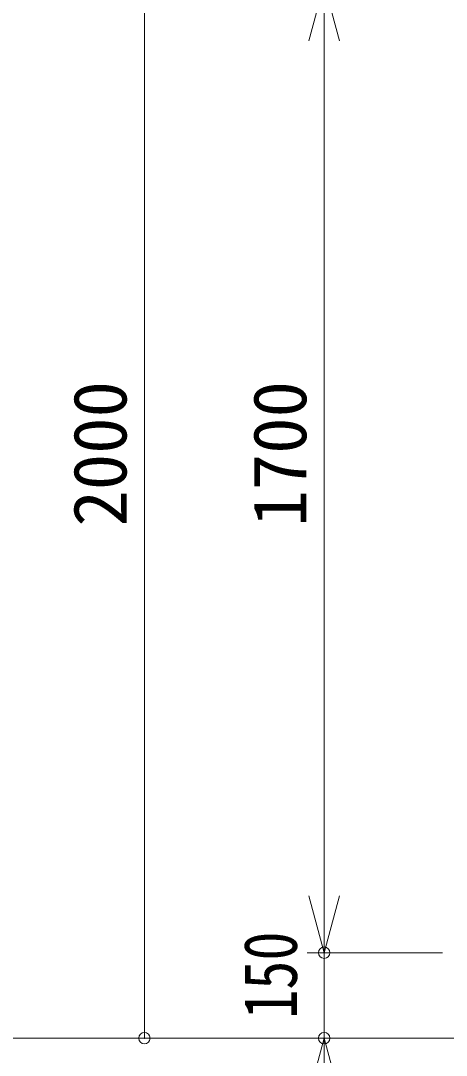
# Model space of a CAD drawing. Units: millimetres, scale not verified. Extents: x -10062 to 10062, y -6938 to 6938.
# Drawn here: x 2100 to 2847, y -3400 to -1585 of the extents above; entities that cross this region are included whole.
import ezdxf
from ezdxf.enums import TextEntityAlignment as Align

# ---------------------------------------------------------------- set-up
doc = ezdxf.new("R2010")
doc.units = ezdxf.units.MM
doc.header["$LTSCALE"] = 40
doc.header["$PDMODE"] = 32
doc.header["$PDSIZE"] = 20
doc.layers.add('0-1_0', color=4, linetype='Continuous', lineweight=9)
doc.layers.add('1-1_dim', color=7, linetype='Continuous', lineweight=9)
doc.styles.add('ＭＳ ゴシック', font='')
doc.styles.get('ＭＳ ゴシック').set_extended_font_data('MS Gothic')

msp = doc.modelspace()

# ---------------------------------------------------------------- linework, layer by layer
at = {"layer": '0-1_0', "lineweight": 5}
msp.add_line((1620.06, -3370.16), (9648.68, -3370.16), dxfattribs=at)
at = {"layer": '1-1_dim'}
for p, q in [((2316.84, -3370.16), (2316.84, -1370.16)), ((2316.84, -1470.16), (2316.84, -3270.16)), ((2632.58, -3220.15), (2632.58, -1520.15)), ((2632.58, -1620.15), (2632.58, -3120.15)), ((2839.68, -3220.15), (2602.58, -3220.15)), ((3150.98, -3370.16), (2286.84, -3370.16)), ((2787.98, -3370.17), (2602.58, -3370.17)), ((2632.58, -4370.17), (2632.58, -3370.17))]:
    msp.add_line(p, q, dxfattribs=at)
at = {"layer": '1-1_dim', "color": 4, "lineweight": 5}
for p, q in [((2632.58, -1520.13), (2632.58, -1620.13)), ((2632.58, -1620.13), (2632.58, -1720.13)), ((2632.58, -3120.13), (2632.58, -3020.13)), ((2632.58, -3220.13), (2632.58, -3120.13)), ((2840.24, -3220.13), (2602.58, -3220.13)), ((2632.58, -3220.13), (2632.58, -3370.16)), ((3433.44, -3370.16), (2602.58, -3370.16)), ((2632.58, -3370.16), (2632.58, -3470.16))]:
    msp.add_line(p, q, dxfattribs=at)
for points in [[(2605.78, -1620.13), (2632.58, -1520.13), (2659.38, -1620.13)], [(2659.38, -3120.13), (2632.58, -3220.13), (2605.78, -3120.13)], [(2605.78, -3470.16), (2632.58, -3370.16), (2659.38, -3470.16)]]:
    msp.add_lwpolyline(points, dxfattribs=at)
at = {"layer": '1-1_dim'}
for p in [(2632.58, -3220.15), (2316.84, -3370.16), (2632.58, -3370.17)]:
    msp.add_point(p, dxfattribs=at)

# ---------------------------------------------------------------- texts
at = {"layer": '1-1_dim', "color": 2, "style": 'ＭＳ ゴシック'}
for s, p in [('2000', (2313.64, -2472.56)), ('1700', (2629.38, -2472.55))]:
    msp.add_text(s, height=93.84, rotation=90, dxfattribs=at).set_placement(p, align=Align.BOTTOM_LEFT)
at = {"layer": '1-1_dim', "color": 2, "style": 'ＭＳ ゴシック', "width": 0.8}
msp.add_text('150', height=93.84, rotation=90, dxfattribs=at).set_placement((2612.94, -3336.13), align=Align.BOTTOM_LEFT)

doc.saveas('drawing.dxf')
